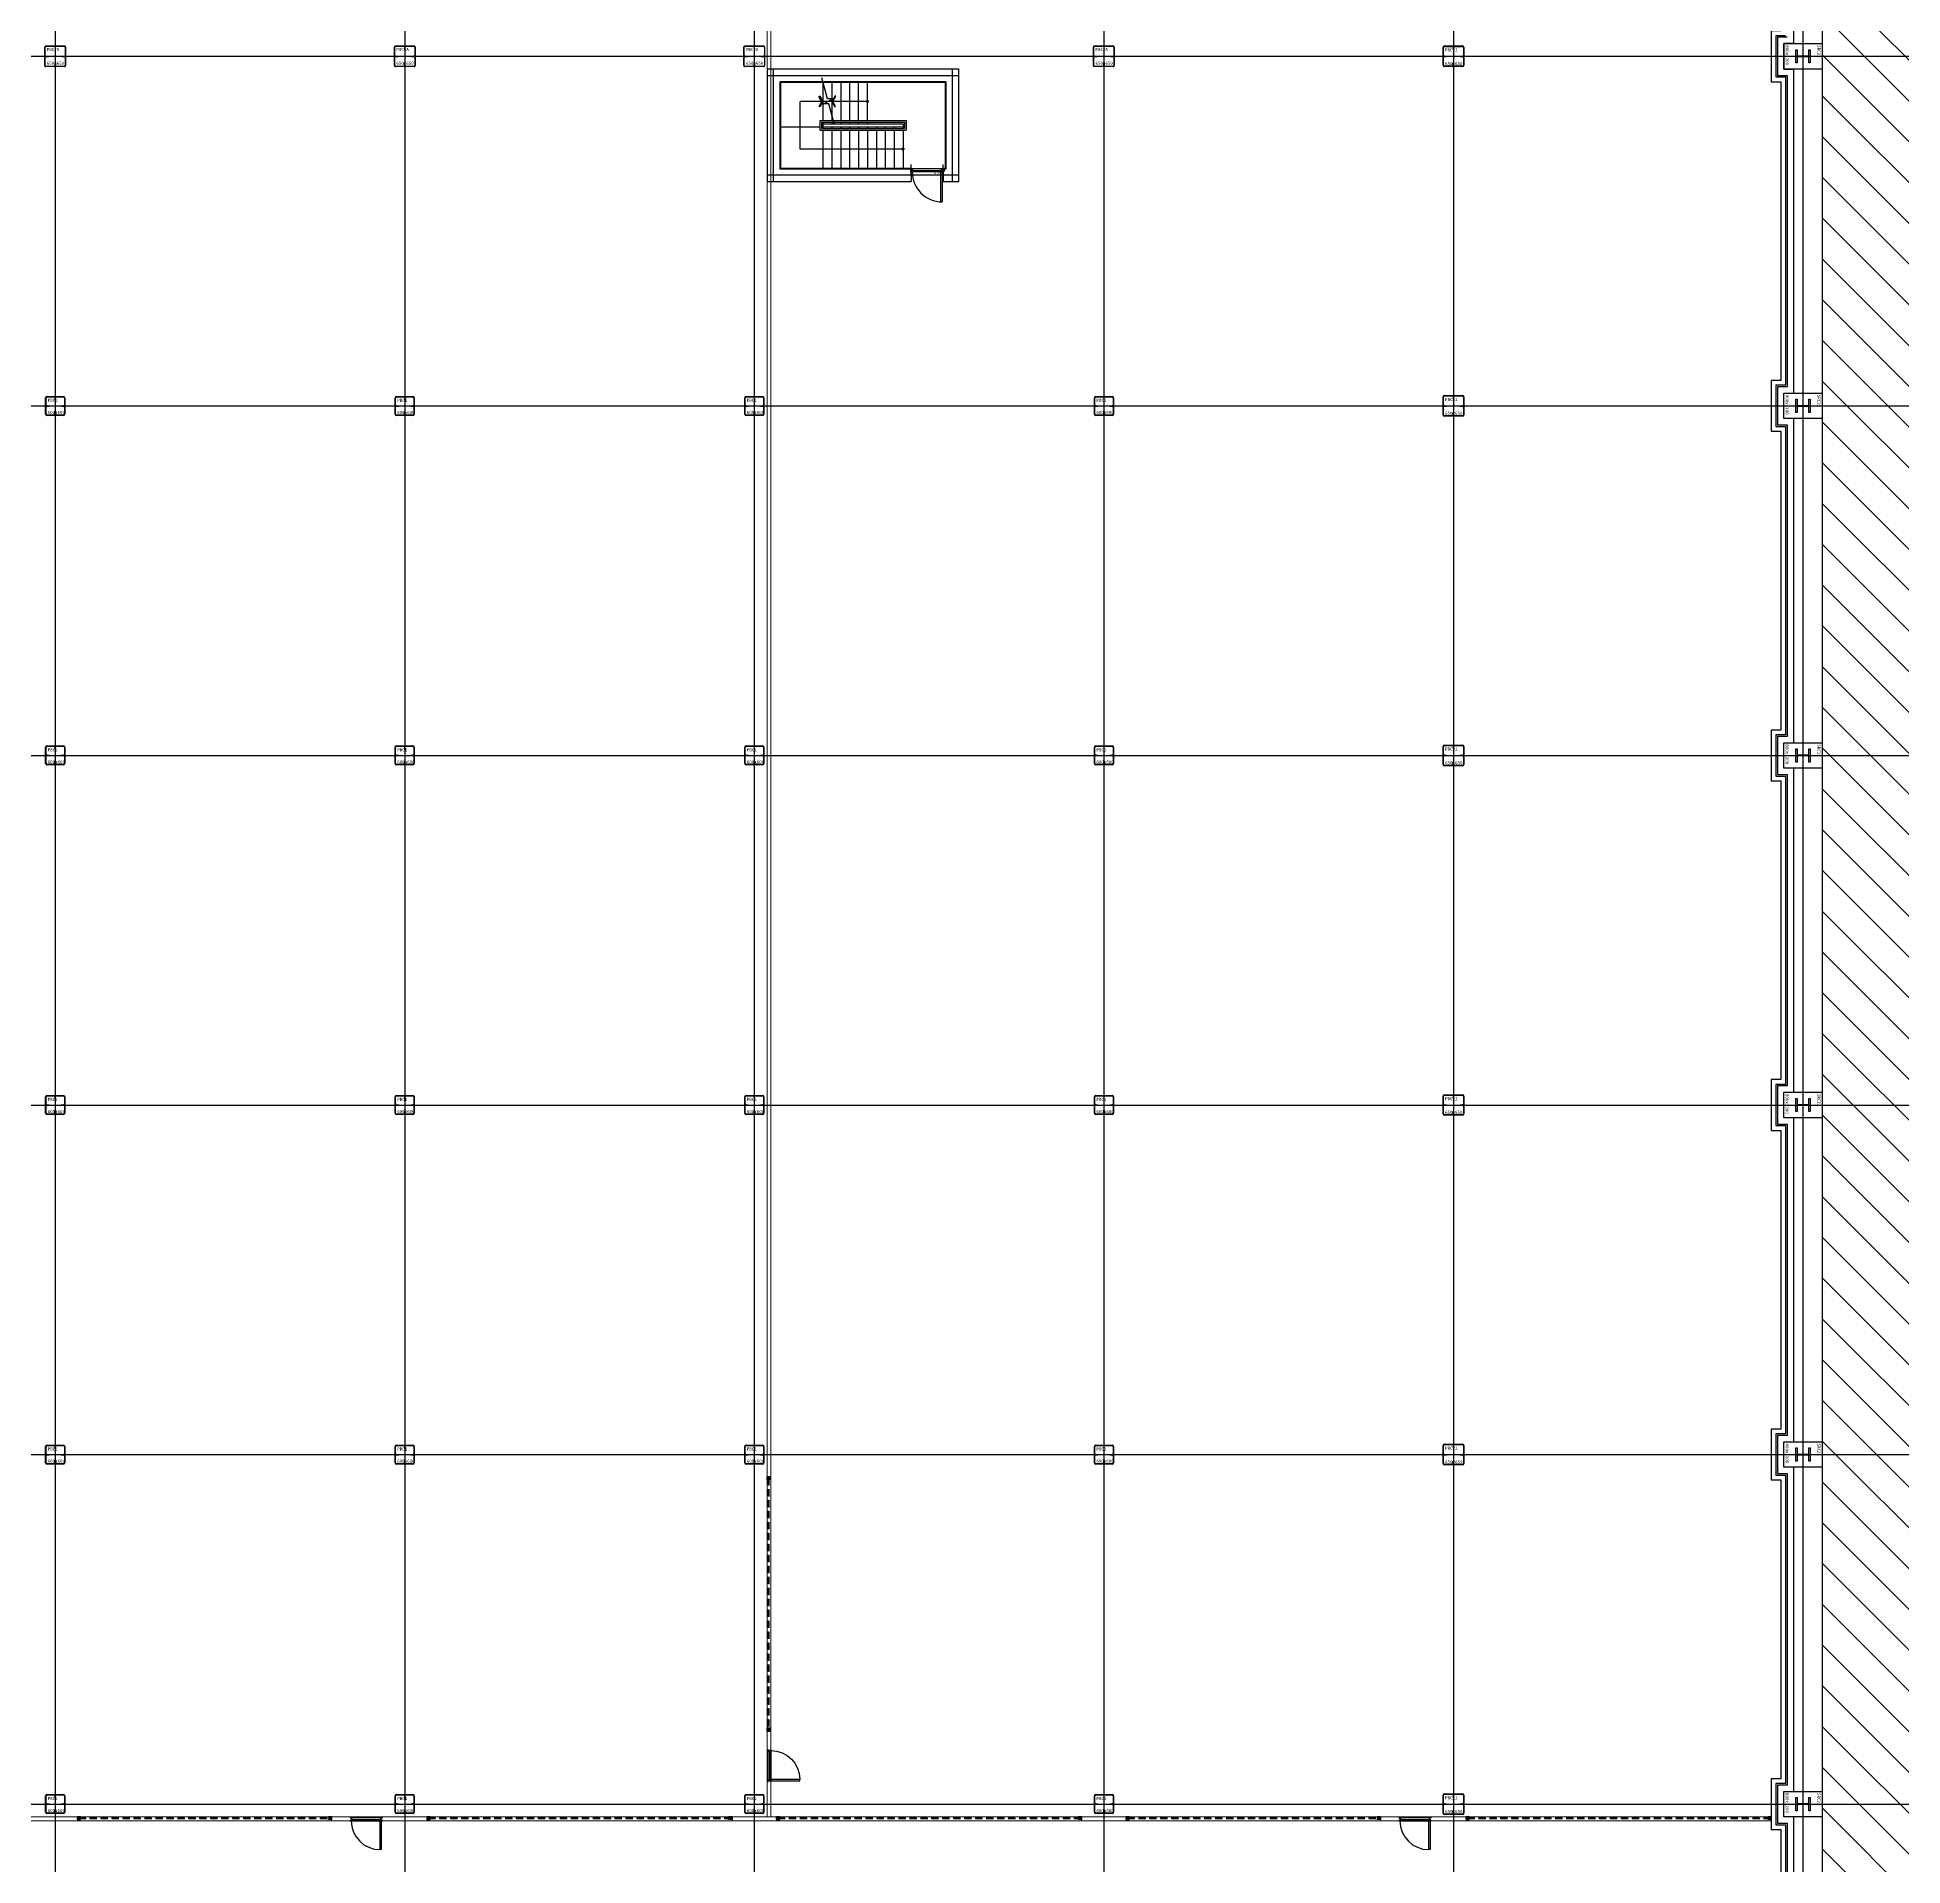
# Model space of a CAD drawing. Extents: x 152195838 to 160350639, y 364657247 to 370318102.
# Drawn here: x 158056385 to 158115084, y 365003094 to 365060630 of the extents above; entities that cross this region are included whole.
import ezdxf
from ezdxf.enums import TextEntityAlignment as Align

# ---------------------------------------------------------------- set-up
doc = ezdxf.new("R2010")
doc.units = 0
doc.header["$MEASUREMENT"] = 0
for name, pattern in [('CEN', [63, 60, -1, 1, -1]), ('DASHED', [0.75, 0.5, -0.25]), ('HID', [2.3, 1.5, -0.8]), ('지하1층평면도_$0$CEN', [62, 60, -1, 0, -1])]:
    doc.linetypes.add(name, pattern=pattern)
doc.layers.get('0').update_dxf_attribs({"linetype": 'CONTINUOUS'})
doc.layers.get('Defpoints').update_dxf_attribs({"linetype": 'CONTINUOUS'})
doc.layers.add('!WORK', color=150, linetype='CONTINUOUS', plot=False)
doc.layers.add('DEFPOINT', color=135, linetype='CONTINUOUS', plot=False)
for name, color, linetype in [('0-신축', 1, 'CONTINUOUS'), ('4A.TEC CEN 보조1', 14, 'CEN'), ('4A.TEC DOOR', 4, 'CONTINUOUS'), ('4A.TEC ELE 4', 9, 'CONTINUOUS'), ('4A.TEC IND', 7, 'CONTINUOUS'), ('4A.TEC OPEN', 9, 'HID'), ('4A.TEC 마감선 2', 5, 'CONTINUOUS'), ('4A.TEC 벽체 1', 2, 'CONTINUOUS'), ('4A.TEC 벽체 2', 3, 'CONTINUOUS'), ('4A.TEC 벽체 4', 7, 'CONTINUOUS'), ('A-DOOR', 4, 'CONTINUOUS'), ('A-DOOR-C', 1, 'CONTINUOUS'), ('A-DOOR-FIN', 8, 'CONTINUOUS'), ('A-DOOR1', 4, 'CONTINUOUS'), ('A-DOOR2_CpON', 8, 'CONTINUOUS'), ('A-ETC', 5, 'CONTINUOUS'), ('COL', 2, 'CONTINUOUS'), ('H-Beam', 4, 'CONTINUOUS'), ('INSULATION', 254, '지하1층평면도_$0$CEN'), ('main-sec$0$㈜SE&C 해치 1', 250, 'CONTINUOUS'), ('P-BOX', 3, 'CONTINUOUS')]:
    doc.layers.add(name, color=color, linetype=linetype)
doc.styles.add('돋움', font='')
doc.styles.add('돋움체', font='')
doc.styles.get('돋움').set_extended_font_data('DotumChe')
doc.styles.get('돋움체').set_extended_font_data('DotumChe')

# ---------------------------------------------------------------- blocks, each defined once
blk = doc.blocks.new('zw$4FF5')
at = {"layer": '4A.TEC OPEN', "ltscale": 150}
for p, q in [((72, 9754), (72, 246)), ((98, 9760), (98, 240))]:
    blk.add_line(p, q, dxfattribs=at)
at = {"layer": '4A.TEC 벽체 4', "color": 251, "lineweight": 0, "ltscale": 15}
for p, q in [((125, 9800), (0, 9800)), ((125, 200), (0, 200))]:
    blk.add_line(p, q, dxfattribs=at)
at = {"layer": '4A.TEC 벽체 4'}
for p, q in [((45, 9800), (45, 9700)), ((48, 9800), (45, 9800)), ((125, 9800), (45, 9800)), ((45, 9800), (45, 9797)), ((45, 9700), (67, 9700)), ((48, 9703), (48, 9797)), ((48, 9797), (122, 9797)), ((64, 9703), (48, 9703)), ((50, 9705), (50, 9795)), ((50, 9795), (69, 9795)), ((62, 9705), (50, 9705)), ((62, 9781), (108, 9781)), ((62, 9722), (62, 9781)), ((62, 9781), (108, 9781)), ((62, 9705), (62, 9781)), ((106, 9779), (64, 9779)), ((64, 9779), (64, 9703)), ((67, 9776), (103, 9776)), ((67, 9700), (67, 9776)), ((85, 9760), (72, 9754)), ((98, 9748), (72, 9748)), ((85, 9760), (98, 9760)), ((120, 9795), (101, 9795)), ((103, 9776), (103, 9700)), ((103, 9700), (125, 9700)), ((106, 9703), (106, 9779)), ((122, 9703), (106, 9703)), ((108, 9781), (108, 9722)), ((108, 9705), (108, 9781)), ((108, 9705), (120, 9705)), ((120, 9705), (120, 9795)), ((122, 9703), (122, 9797)), ((125, 9800), (125, 9700)), ((45, 200), (45, 300)), ((45, 300), (67, 300)), ((48, 200), (45, 200)), ((125, 200), (45, 200)), ((48, 297), (48, 203)), ((64, 297), (48, 297)), ((48, 203), (122, 203)), ((50, 295), (50, 205)), ((62, 295), (50, 295)), ((50, 205), (69, 205)), ((62, 295), (62, 219)), ((62, 278), (62, 219)), ((62, 219), (108, 219)), ((62, 219), (108, 219)), ((64, 221), (64, 297)), ((106, 221), (64, 221)), ((67, 300), (67, 224)), ((67, 224), (103, 224)), ((98, 252), (72, 252)), ((85, 240), (72, 246)), ((85, 240), (98, 240)), ((120, 205), (101, 205)), ((103, 224), (103, 300)), ((103, 300), (125, 300)), ((106, 297), (106, 221)), ((122, 297), (106, 297)), ((108, 295), (108, 219)), ((108, 295), (120, 295)), ((108, 219), (108, 278)), ((120, 295), (120, 205)), ((122, 297), (122, 203)), ((125, 200), (125, 300)), ((125, 200), (125, 203))]:
    blk.add_line(p, q, dxfattribs=at)
blk = doc.blocks.new('KD FSD1000(0815)')
at = {"layer": '4A.TEC DOOR'}
for p, q in [((-10, 0), (0, 0)), ((973, 0), (27, 0)), ((1000, 0), (1010, 0)), ((-10, -100), (0, -100)), ((973, -45), (27, -45)), ((973, -100), (27, -100)), ((1000, -100), (1010, -100))]:
    blk.add_line(p, q, dxfattribs=at)
blk.add_lwpolyline([(27, 906), (67, 906), (67, 0), (27, 0), (27, 906)], close=True, dxfattribs=at)
for points in [[(0, -20), (0, 0), (27, 0), (27, -45), (42, -45), (42, -70), (27, -100), (0, -100), (0, -80), (2, -80), (2, -98), (26, -98), (40, -70), (40, -47), (25, -47), (25, -2), (2, -2), (2, -20), (0, -20)], [(1000, -20), (1000, 0), (973, 0), (973, -45), (958, -45), (958, -70), (973, -100), (1000, -100), (1000, -80), (998, -80), (998, -98), (974, -98), (960, -70), (960, -47), (975, -47), (975, -2), (998, -2), (998, -20), (1000, -20)]]:
    blk.add_lwpolyline(points, dxfattribs=at)
at = {"layer": '4A.TEC DOOR', "color": 9}
blk.add_arc((67, 0), 906, 0, 90, dxfattribs=at)
blk = doc.blocks.new('a7q')
at = {"layer": '4A.TEC OPEN', "ltscale": 150}
for p, q in [((788157, -3738483), (796077, -3738483)), ((788163, -3738509), (796071, -3738509))]:
    blk.add_line(p, q, dxfattribs=at)
at = {"layer": '4A.TEC 벽체 4'}
for p, q in [((788117, -3738456), (788217, -3738456)), ((788117, -3738456), (788117, -3738536)), ((788117, -3738534), (788117, -3738536)), ((788117, -3738536), (788217, -3738536)), ((788117, -3738536), (788120, -3738536)), ((788120, -3738534), (788120, -3738459)), ((788215, -3738459), (788120, -3738459)), ((788215, -3738534), (788120, -3738534)), ((788122, -3738461), (788122, -3738480)), ((788212, -3738461), (788122, -3738461)), ((788122, -3738531), (788122, -3738512)), ((788212, -3738531), (788122, -3738531)), ((788136, -3738519), (788136, -3738473)), ((788136, -3738473), (788195, -3738473)), ((788136, -3738519), (788136, -3738473)), ((788212, -3738473), (788136, -3738473)), ((788195, -3738519), (788136, -3738519)), ((788212, -3738519), (788136, -3738519)), ((788138, -3738476), (788138, -3738517)), ((788215, -3738476), (788138, -3738476)), ((788138, -3738517), (788215, -3738517)), ((788141, -3738515), (788141, -3738478)), ((788141, -3738478), (788217, -3738478)), ((788217, -3738515), (788141, -3738515)), ((788157, -3738496), (788157, -3738483)), ((788157, -3738496), (788163, -3738509)), ((788169, -3738483), (788169, -3738509)), ((788212, -3738473), (788212, -3738461)), ((788212, -3738519), (788212, -3738531)), ((788215, -3738459), (788215, -3738476)), ((788215, -3738517), (788215, -3738534)), ((788217, -3738478), (788217, -3738456)), ((788217, -3738536), (788217, -3738514)), ((796017, -3738478), (796017, -3738456)), ((796117, -3738456), (796017, -3738456)), ((796094, -3738478), (796017, -3738478)), ((796017, -3738536), (796017, -3738514)), ((796017, -3738515), (796094, -3738515)), ((796117, -3738536), (796017, -3738536)), ((796020, -3738459), (796020, -3738476)), ((796020, -3738459), (796115, -3738459)), ((796020, -3738476), (796096, -3738476)), ((796020, -3738517), (796020, -3738534)), ((796096, -3738517), (796020, -3738517)), ((796020, -3738534), (796115, -3738534)), ((796022, -3738473), (796022, -3738461)), ((796022, -3738461), (796112, -3738461)), ((796022, -3738473), (796098, -3738473)), ((796022, -3738519), (796022, -3738531)), ((796022, -3738519), (796098, -3738519)), ((796022, -3738531), (796112, -3738531)), ((796098, -3738473), (796039, -3738473)), ((796039, -3738519), (796098, -3738519)), ((796066, -3738483), (796066, -3738509)), ((796077, -3738496), (796071, -3738509)), ((796077, -3738496), (796077, -3738483)), ((796094, -3738515), (796094, -3738478)), ((796096, -3738476), (796096, -3738517)), ((796098, -3738519), (796098, -3738473)), ((796098, -3738519), (796098, -3738473)), ((796112, -3738461), (796112, -3738480)), ((796112, -3738531), (796112, -3738512)), ((796117, -3738456), (796115, -3738456)), ((796115, -3738534), (796115, -3738459)), ((796117, -3738456), (796117, -3738536)), ((796117, -3738534), (796117, -3738536))]:
    blk.add_line(p, q, dxfattribs=at)
at = {"layer": '4A.TEC 벽체 4', "color": 251, "lineweight": 0, "ltscale": 15}
for p, q in [((788117, -3738456), (788117, -3738581)), ((796117, -3738456), (796117, -3738581))]:
    blk.add_line(p, q, dxfattribs=at)
at = {"layer": '4A.TEC DOOR', "rotation": 180}
blk.add_blockref('KD FSD1000(0815)', (797707, -3738581), dxfattribs=at)
blk = doc.blocks.new('A$C4D7A5D56')
at = {"layer": '!WORK', "linetype": 'Continuous'}
for p, q in [((809, 1030), (1171, 1030)), ((809, 30), (1171, 30))]:
    blk.add_line(p, q, dxfattribs=at)
at = {"layer": 'A-DOOR'}
for points in [[(940, 1000), (980, 1000), (980, 985), (1040, 985), (1040, 1000), (1040, 1000), (1040, 1030), (940, 1030)], [(1040, 30), (940, 30), (940, 60), (980, 60), (980, 75), (1040, 75), (1040, 60), (1040, 60)]]:
    blk.add_lwpolyline(points, close=True, dxfattribs=at)
at = {"layer": 'A-DOOR-C'}
blk.add_arc((940, 60), 940, 90, 180, dxfattribs=at)
at = {"layer": 'A-DOOR-FIN'}
for p, q in [((940, 60), (940, 1000)), ((980, 75), (980, 985)), ((1040, 60), (1040, 1000)), ((1040, 75), (1040, 985))]:
    blk.add_line(p, q, dxfattribs=at)
at = {"layer": 'A-DOOR1'}
blk.add_lwpolyline([(0, 60), (0, 100), (940, 100), (940, 60)], close=True, dxfattribs=at)
at = {"layer": 'A-DOOR2_CpON', "linetype": 'Continuous'}
blk.add_line((940, 60), (940, 1000), dxfattribs=at)
at = {"layer": 'A-ETC'}
for p, q in [((1020, 1060), (960, 1060)), ((960, 1060), (960, 1030)), ((1020, 0), (960, 0))]:
    blk.add_line(p, q, dxfattribs=at)
at = {"layer": '!WORK', "style": '돋움'}
blk.add_text('1000 FSD', height=35, rotation=90, dxfattribs=at).set_placement((898, 113), align=Align.MIDDLE_LEFT)
blk = doc.blocks.new('A$C111325cc')
at = {"layer": 'DEFPOINT'}
for p, q in [((193276, 244000), (193276, 0)), ((204276, 244000), (204276, 0)), ((215276, 244000), (215276, 0)), ((226276, 244000), (226276, 0)), ((237276, 244000), (237276, 0)), ((248276, 244000), (248276, 0)), ((0, 163063), (324969, 163063)), ((0, 152063), (324969, 152063)), ((0, 141063), (324969, 141063)), ((0, 130063), (324969, 130063)), ((0, 119063), (324969, 119063)), ((0, 108063), (324969, 108063))]:
    blk.add_line(p, q, dxfattribs=at)
blk = doc.blocks.new('PBC1(B1F~1F)')
at = {"layer": 'P-BOX', "ltscale": 50}
h = blk.add_hatch(color=3, dxfattribs=at)
h.dxf.hatch_style = 1
h.paths.add_polyline_path([(100, 436), (100, 394), (142, 394, -0.414214)])
h.paths.add_polyline_path([(700, 406), (658, 406, -0.414214), (700, 364)])
at = {"layer": 'Defpoints', "color": 1, "ltscale": 50}
for p, q in [((400, 800), (400, 0)), ((0, 400), (800, 400))]:
    blk.add_line(p, q, dxfattribs=at)
at = {"layer": 'P-BOX', "color": 3, "ltscale": 50}
for p, q in [((394, 688), (394, 578)), ((406, 578), (406, 688)), ((100, 394), (210, 394)), ((142, 406), (210, 406)), ((210, 406), (210, 394)), ((394, 578), (406, 578)), ((394, 112), (394, 222)), ((394, 222), (406, 222)), ((406, 222), (406, 112)), ((590, 406), (700, 406)), ((590, 406), (590, 394)), ((590, 394), (658, 394))]:
    blk.add_line(p, q, dxfattribs=at)
for points in [[(100, 142), (100, 658)], [(112, 436), (112, 658)], [(142, 700), (658, 700)], [(142, 688), (658, 688)], [(688, 658), (688, 406)], [(700, 658), (700, 142)], [(112, 142), (112, 394)], [(112, 394), (137, 394), (137, 385), (112, 385), (112, 394)], [(658, 112), (142, 112)], [(658, 100), (142, 100)], [(663, 415), (688, 415), (688, 406), (663, 406), (663, 415)], [(688, 364), (688, 142)]]:
    blk.add_lwpolyline(points, dxfattribs=at)
for centre, radius, start, end in [((142, 658), 42, 90, 180), ((142, 658), 30, 90, 180), ((658, 658), 42, 0, 90), ((658, 658), 30, 0, 90), ((142, 436), 42, 180, 270), ((142, 142), 42, 180, 270), ((142, 436), 30, 180, 270), ((142, 142), 30, 180, 270), ((658, 364), 42, 0, 90), ((658, 364), 30, 0, 90), ((658, 142), 42, 270, 0), ((658, 142), 30, 270, 0)]:
    blk.add_arc(centre, radius, start, end, dxfattribs=at)
at = {"layer": 'DEFPOINT', "style": '돋움체'}
for s, p in [('PBC1', (164, 527)), ('600x600', (163, 146))]:
    blk.add_text(s, height=100, dxfattribs=at).set_placement(p)
blk = doc.blocks.new('SRC22(B1~1F)')
at = {"layer": 'COL', "ltscale": 5}
blk.add_lwpolyline([(0, 1200), (800, 1200), (800, 0), (0, 0)], close=True, dxfattribs=at)
at = {"layer": 'H-Beam'}
blk.add_lwpolyline([(363, 421, 0.414214), (385, 443), (385, 757, 0.414214), (363, 779), (191, 779), (191, 829), (608, 829), (608, 779), (437, 779, 0.414214), (415, 757), (415, 443, 0.414214), (437, 421), (608, 421), (608, 371), (191, 371), (191, 421)], format="xyb", close=True, dxfattribs=at)
at = {"layer": 'DEFPOINT', "style": '돋움체'}
for s, p in [('SRC22', (50, 1052)), ('800x1200', (50, 50))]:
    blk.add_text(s, height=100, dxfattribs=at).set_placement(p)
blk = doc.blocks.new('PBC21(B1F~1F)')
at = {"layer": 'P-BOX'}
h = blk.add_hatch(color=3, dxfattribs=at)
h.dxf.hatch_style = 1
h.paths.add_polyline_path([(100, 461), (100, 419), (142, 419, -0.414214)])
h.paths.add_polyline_path([(750, 389), (750, 431), (708, 431, -0.414214)])
at = {"layer": 'Defpoints', "color": 1, "ltscale": 50}
for p, q in [((425, 900), (425, 0)), ((0, 425), (850, 425))]:
    blk.add_line(p, q, dxfattribs=at)
at = {"layer": 'P-BOX', "color": 3, "ltscale": 50}
for p, q in [((419, 738), (419, 628)), ((419, 628), (431, 628)), ((431, 628), (431, 738)), ((100, 419), (210, 419)), ((142, 431), (210, 431)), ((210, 431), (210, 419)), ((419, 112), (419, 222)), ((419, 222), (431, 222)), ((431, 222), (431, 112)), ((640, 431), (750, 431)), ((640, 431), (640, 419)), ((640, 419), (708, 419))]:
    blk.add_line(p, q, dxfattribs=at)
for points in [[(100, 142), (100, 708)], [(112, 461), (112, 708)], [(142, 750), (708, 750)], [(142, 738), (708, 738)], [(738, 708), (738, 431)], [(750, 708), (750, 142)], [(112, 142), (112, 419)], [(112, 419), (137, 419), (137, 410), (112, 410), (112, 419)], [(708, 112), (142, 112)], [(708, 100), (142, 100)], [(713, 440), (738, 440), (738, 431), (713, 431), (713, 440)], [(738, 389), (738, 142)]]:
    blk.add_lwpolyline(points, dxfattribs=at)
for centre, radius, start, end in [((142, 708), 42, 90, 180), ((142, 708), 30, 90, 180), ((708, 708), 42, 0, 90), ((708, 708), 30, 0, 90), ((142, 461), 42, 180, 270), ((142, 142), 42, 180, 270), ((142, 461), 30, 180, 270), ((142, 142), 30, 180, 270), ((708, 389), 42, 0, 90), ((708, 389), 30, 0, 90), ((708, 142), 42, 270, 0), ((708, 142), 30, 270, 0)]:
    blk.add_arc(centre, radius, start, end, dxfattribs=at)
at = {"layer": 'DEFPOINT', "style": '돋움체'}
for s, p in [('PBC21', (164, 577)), ('650x650', (163, 146))]:
    blk.add_text(s, height=100, dxfattribs=at).set_placement(p)
blk = doc.blocks.new('PBC2A(B1F~1F)')
at = {"layer": 'P-BOX'}
h = blk.add_hatch(color=256, dxfattribs=at)
h.dxf.hatch_style = 1
h.paths.add_polyline_path([(132, 420, -0.414214), (100, 452), (100, 420)])
h = blk.add_hatch(color=256, dxfattribs=at)
h.dxf.hatch_style = 1
h.paths.add_polyline_path([(750, 430), (718, 430, -0.414214), (750, 398)])
at = {"layer": 'Defpoints', "color": 1, "ltscale": 50}
for p, q in [((425, 850), (425, 0)), ((0, 425), (850, 425))]:
    blk.add_line(p, q, dxfattribs=at)
at = {"layer": 'P-BOX', "color": 3, "ltscale": 50}
for p, q in [((420, 741), (420, 631)), ((420, 631), (430, 631)), ((430, 631), (430, 741)), ((100, 420), (210, 420)), ((132, 430), (210, 430)), ((210, 430), (210, 420)), ((420, 109), (420, 219)), ((420, 219), (430, 219)), ((430, 219), (430, 109)), ((640, 430), (750, 430)), ((640, 430), (640, 420)), ((640, 420), (718, 420))]:
    blk.add_line(p, q, dxfattribs=at)
for points in [[(100, 132), (100, 718)], [(109, 452), (109, 718)], [(132, 750), (718, 750)], [(132, 741), (718, 741)], [(741, 718), (741, 430)], [(750, 718), (750, 132)], [(109, 132), (109, 420)], [(109, 420), (134, 420), (134, 412), (109, 412), (109, 420)], [(718, 109), (132, 109)], [(718, 100), (132, 100)], [(716, 438), (741, 438), (741, 430), (716, 430), (716, 438)], [(741, 398), (741, 132)]]:
    blk.add_lwpolyline(points, dxfattribs=at)
for centre, radius, start, end in [((132, 718), 31.5, 90, 180), ((132, 718), 22.5, 90, 180), ((718, 718), 31.5, 0, 90), ((718, 718), 22.5, 0, 90), ((132, 452), 31.5, 180, 270), ((132, 132), 31.5, 180, 270), ((132, 452), 22.5, 180, 270), ((132, 132), 22.5, 180, 270), ((718, 398), 31.5, 0, 90), ((718, 398), 22.5, 0, 90), ((718, 132), 31.5, 270, 0), ((718, 132), 22.5, 270, 0)]:
    blk.add_arc(centre, radius, start, end, dxfattribs=at)
at = {"layer": 'DEFPOINT', "style": '돋움체'}
for s, p in [('PBC2A', (160, 592)), ('650x650', (160, 160))]:
    blk.add_text(s, height=100, dxfattribs=at).set_placement(p)
blk = doc.blocks.new('B1F~1FCOL')
at = {"layer": 'P-BOX', "linetype": 'DASHED'}
for name, p in [('PBC2A(B1F~1F)', (57075, 77075)), ('PBC2A(B1F~1F)', (68075, 77075)), ('PBC2A(B1F~1F)', (79075, 77075)), ('PBC2A(B1F~1F)', (90075, 77075)), ('PBC21(B1F~1F)', (101075, 77075)), ('PBC21(B1F~1F)', (101075, 66075)), ('PBC1(B1F~1F)', (57100, 66100)), ('PBC1(B1F~1F)', (68100, 66100)), ('PBC1(B1F~1F)', (79100, 66100)), ('PBC1(B1F~1F)', (90100, 66100)), ('PBC1(B1F~1F)', (57100, 55100)), ('PBC1(B1F~1F)', (68100, 55100)), ('PBC1(B1F~1F)', (79100, 55100)), ('PBC1(B1F~1F)', (90100, 55100)), ('PBC21(B1F~1F)', (101075, 55075)), ('PBC1(B1F~1F)', (57100, 44100)), ('PBC1(B1F~1F)', (68100, 44100)), ('PBC1(B1F~1F)', (79100, 44100)), ('PBC1(B1F~1F)', (90100, 44100)), ('PBC21(B1F~1F)', (101075, 44075)), ('PBC1(B1F~1F)', (57100, 33100)), ('PBC1(B1F~1F)', (68100, 33100)), ('PBC1(B1F~1F)', (79100, 33100)), ('PBC1(B1F~1F)', (90100, 33100)), ('PBC21(B1F~1F)', (101075, 33075)), ('PBC1(B1F~1F)', (57100, 22100)), ('PBC1(B1F~1F)', (68100, 22100)), ('PBC1(B1F~1F)', (79100, 22100)), ('PBC1(B1F~1F)', (90100, 22100)), ('PBC21(B1F~1F)', (101075, 22075))]:
    blk.add_blockref(name, p, dxfattribs=at)
at = {"layer": 'P-BOX', "linetype": 'DASHED', "rotation": 270}
for p in [(111900, 77900), (111900, 66900), (111900, 55900), (111900, 44900), (111900, 33900), (111900, 22900)]:
    blk.add_blockref('SRC22(B1~1F)', p, dxfattribs=at)

msp = doc.modelspace()

# ---------------------------------------------------------------- hatches: boundary and pattern name
at = {"layer": 'main-sec$0$㈜SE&C 해치 1'}
h = msp.add_hatch(dxfattribs=at)
h.set_pattern_fill('ANSI31', color=251, scale=285.714286, angle=270, style=0)
h.set_pattern_definition([(315, (167934299.2, 373642717), (641.446866, 641.446866), [])])
h.paths.add_polyline_path([(157999347.0046, 365077827.9747), (158064820.1396, 365079334.8445), (158084042.5442, 365082614.214), (158116300.9706, 365092461.5735), (158125878.9325, 365092105.9642), (158142062.2091, 365086751.0783), (158148111.4764, 365084753.4938), (158151823.7159, 364928876.8543), (158130998.2248, 364927732.8969), (158113187.2422, 364933748.3889), (158104865.6224, 364932705.433), (158091390.749, 364932398.6433), (158084478.053, 364930900.6176), (158083506.2498, 364943437.5409), (158083490.7931, 364943636.9427), (158083351.6828, 364945431.5592), (158083336.2262, 364945630.961), (158088998.9115, 364945869.3058), (158112547.0046, 364947895.2747), (158112547.0046, 364982431.8958), (158112547.0046, 364982506.8958), (158112547.0046, 364983031.8958), (158112547.0046, 365071631.8958), (157999347.0046, 365071631.8958)])

# ---------------------------------------------------------------- linework, layer by layer
at = {"color": 2}
for p, q in [((158112547.0046, 365071631.8958), (158112547.0046, 364982431.8958)), ((158111647.0046, 365070631.8958), (158111647.0046, 365060431.8958)), ((158111647.0046, 365059631.8958), (158111647.0046, 365049431.8958)), ((158111647.0046, 365048631.8958), (158111647.0046, 365038431.8958)), ((158111647.0046, 365037631.8958), (158111647.0046, 365027431.8958)), ((158111647.0046, 365026631.8958), (158111647.0046, 365016431.8958)), ((158111647.0046, 365015631.8958), (158111647.0046, 365005431.8958)), ((158111647.0046, 365004631.8958), (158111647.0046, 364994431.8958))]:
    msp.add_line(p, q, dxfattribs=at)
at = {"flags": 128}
msp.add_lwpolyline([(158111647.0046, 365060431.8958), (158111347.0046, 365060431.8958), (158111347.0046, 365059631.8958), (158111647.0046, 365059631.8958)], dxfattribs=at)
at = {"layer": '4A.TEC CEN 보조1'}
for p, q in [((158079347.0046, 365059431.8958), (158085387.0046, 365059431.8958)), ((158079547.0046, 365056091.8958), (158079547.0046, 365059631.8958)), ((158085187.0046, 365056091.8958), (158085187.0046, 365059631.8958)), ((158085387.0046, 365056291.8958), (158079347.0046, 365056291.8958))]:
    msp.add_line(p, q, dxfattribs=at)
at = {"layer": '4A.TEC ELE 4', "color": 8, "ltscale": 0.3}
for p, q in [((158081107.0046, 365059211.8958), (158081107.0046, 365058011.8958)), ((158081387.0046, 365059211.8958), (158081387.0046, 365058011.8958)), ((158081387.0046, 365059211.8958), (158081387.0046, 365058011.8958)), ((158081667.0046, 365059211.8958), (158081667.0046, 365058011.8958)), ((158082227.0046, 365058011.8958), (158082227.0046, 365059211.8958)), ((158082507.0046, 365058011.8958), (158082507.0046, 365059211.8958)), ((158081007.0046, 365058011.8958), (158081007.0046, 365057711.8958)), ((158081007.0046, 365058011.8958), (158083727.0046, 365058011.8958)), ((158081057.0046, 365057961.8958), (158081057.0046, 365057761.8958)), ((158081057.0046, 365057961.8958), (158083677.0046, 365057961.8958)), ((158081107.0046, 365057961.8958), (158081107.0046, 365057911.8958)), ((158081107.0046, 365057961.8958), (158081107.0046, 365057761.8958)), ((158081107.0046, 365057911.8958), (158083627.0046, 365057911.8958)), ((158081387.0046, 365057961.8958), (158081387.0046, 365057911.8958)), ((158081387.0046, 365057961.8958), (158081387.0046, 365057911.8958)), ((158081667.0046, 365057961.8958), (158081667.0046, 365057911.8958)), ((158083627.0046, 365057911.8958), (158083627.0046, 365057761.8958)), ((158083677.0046, 365057961.8958), (158083677.0046, 365057761.8958)), ((158083727.0046, 365058011.8958), (158083727.0046, 365057711.8958)), ((158079767.0046, 365057811.8958), (158081007.0046, 365057811.8958)), ((158081007.0046, 365057711.8958), (158083727.0046, 365057711.8958)), ((158081057.0046, 365057811.8958), (158083627.0046, 365057811.8958)), ((158081057.0046, 365057761.8958), (158083677.0046, 365057761.8958)), ((158081107.0046, 365057811.8958), (158081107.0046, 365057761.8958)), ((158081107.0046, 365057711.8958), (158081107.0046, 365056511.8958)), ((158081387.0046, 365057811.8958), (158081387.0046, 365057761.8958)), ((158081387.0046, 365057811.8958), (158081387.0046, 365057761.8958)), ((158081387.0046, 365057711.8958), (158081387.0046, 365056511.8958)), ((158081387.0046, 365057711.8958), (158081387.0046, 365056511.8958)), ((158081667.0046, 365057811.8958), (158081667.0046, 365057761.8958)), ((158081667.0046, 365057711.8958), (158081667.0046, 365056511.8958)), ((158081947.0046, 365057711.8958), (158081947.0046, 365056511.8958)), ((158082227.0046, 365057711.8958), (158082227.0046, 365056511.8958)), ((158082507.0046, 365057711.8958), (158082507.0046, 365056511.8958)), ((158082787.0046, 365057811.8958), (158082787.0046, 365057761.8958)), ((158082787.0046, 365057711.8958), (158082787.0046, 365056511.8958)), ((158083067.0046, 365057811.8958), (158083067.0046, 365057761.8958)), ((158083067.0046, 365057711.8958), (158083067.0046, 365056511.8958)), ((158083347.0046, 365057811.8958), (158083347.0046, 365057761.8958)), ((158083347.0046, 365057711.8958), (158083347.0046, 365056511.8958)), ((158083627.0046, 365057711.8958), (158083627.0046, 365056511.8958))]:
    msp.add_line(p, q, dxfattribs=at)
at = {"layer": '4A.TEC ELE 4', "color": 8}
for p, q in [((158081947.0046, 365059211.8958), (158081947.0046, 365058011.8958)), ((158082227.0046, 365057911.8958), (158082227.0046, 365057961.8958)), ((158082227.0046, 365057811.8958), (158082227.0046, 365057761.8958))]:
    msp.add_line(p, q, dxfattribs=at)
at = {"layer": '4A.TEC ELE 4', "color": 8, "ltscale": 0.02}
for p, q in [((158081947.0046, 365057961.8958), (158081947.0046, 365057911.8958)), ((158081947.0046, 365057811.8958), (158081947.0046, 365057761.8958))]:
    msp.add_line(p, q, dxfattribs=at)
at = {"layer": '4A.TEC ELE 4', "color": 8, "ltscale": 0.2}
for p, q in [((158082507.0046, 365057911.8958), (158082507.0046, 365057961.8958)), ((158082507.0046, 365057811.8958), (158082507.0046, 365057761.8958))]:
    msp.add_line(p, q, dxfattribs=at)
at = {"layer": '4A.TEC ELE 4', "color": 8, "ltscale": 0.3}
msp.add_lwpolyline([(158081471.0206, 365057877.2221), (158081293.192, 365058540.8875), (158081137.9005, 365058540.8875), (158081406.8732, 365058696.179), (158081251.5817, 365058696.179), (158081074.4394, 365059357.2832)], dxfattribs=at)
at = {"layer": '4A.TEC IND', "color": 8}
for p, q in [((158082507.0046, 365058609.3948), (158080387.0046, 365058609.393)), ((158080387.0049, 365057112.6895), (158080387.0046, 365058609.393)), ((158083637.0049, 365057112.6924), (158080387.0049, 365057112.6895))]:
    msp.add_line(p, q, dxfattribs=at)
for points in [[(158081016.8068, 365058437.2831), (158080992.0276, 365058451.5894), (158081073.9656, 365058611.8958), (158080981.0647, 365058772.805), (158081005.8439, 365058787.1112), (158081107.0046, 365058611.8958)], [(158081478.6464, 365058439.7844), (158081503.4256, 365058454.0906), (158081421.4876, 365058614.397), (158081514.3885, 365058775.3062), (158081489.6093, 365058789.6125), (158081388.4487, 365058614.397)]]:
    msp.add_lwpolyline(points, close=True, dxfattribs=at)
at = {"layer": '4A.TEC IND', "const_width": 50}
for points in [[(158082482.0042, 365058613.602, -1), (158082532.0042, 365058613.602, -1)], [(158083602.0046, 365057114.3958, -1), (158083652.0046, 365057114.3958, -1)]]:
    msp.add_lwpolyline(points, format="xyb", close=True, dxfattribs=at)
at = {"layer": '4A.TEC 마감선 2'}
for p, q in [((158084967.0046, 365059211.8958), (158079767.0046, 365059211.8958)), ((158079767.0046, 365059211.8958), (158079767.0046, 365056511.8958)), ((158084967.0046, 365056511.8958), (158084967.0046, 365059211.8958)), ((158079767.0046, 365056511.8958), (158083887.0046, 365056511.8958)), ((158083887.0046, 365056491.8958), (158083887.0046, 365056511.8958)), ((158084887.0046, 365056511.8958), (158084887.0046, 365056491.8958)), ((158084887.0046, 365056511.8958), (158084967.0046, 365056511.8958))]:
    msp.add_line(p, q, dxfattribs=at)
at = {"layer": '4A.TEC 벽체 1'}
for p, q in [((158085387.0046, 365059631.8958), (158079347.0046, 365059631.8958)), ((158079347.0046, 365059631.8958), (158079347.0046, 365056091.8958)), ((158084987.0046, 365059231.8958), (158079747.0046, 365059231.8958)), ((158079747.0046, 365059231.8958), (158079747.0046, 365056491.8958)), ((158084987.0046, 365056491.8958), (158084987.0046, 365059231.8958)), ((158085387.0046, 365056091.8958), (158085387.0046, 365059631.8958)), ((158079747.0046, 365056491.8958), (158083887.0046, 365056491.8958)), ((158083887.0046, 365056491.8958), (158083887.0046, 365056091.8958)), ((158084887.0046, 365056491.8958), (158084887.0046, 365056091.8958)), ((158084887.0046, 365056491.8958), (158084987.0046, 365056491.8958)), ((158079347.0046, 365056091.8958), (158083887.0046, 365056091.8958)), ((158084887.0046, 365056091.8958), (158085387.0046, 365056091.8958))]:
    msp.add_line(p, q, dxfattribs=at)
at = {"layer": '4A.TEC 벽체 2', "linetype": 'Continuous'}
for points in [[(158111247.0046, 365060831.8958), (158110947.0046, 365060831.8958), (158110947.0046, 365059231.8958), (158111247.0046, 365059231.8958)], [(158111397.0046, 365060681.8958), (158111097.0046, 365060681.8958), (158111097.0046, 365059381.8958), (158111397.0046, 365059381.8958)], [(158111247.0046, 365059231.8958), (158111247.0046, 365049831.8958)], [(158111397.0046, 365059381.8958), (158111397.0046, 365049681.8958)], [(158111247.0046, 365049831.8958), (158110947.0046, 365049831.8958), (158110947.0046, 365048231.8958), (158111247.0046, 365048231.8958)], [(158111397.0046, 365049681.8958), (158111097.0046, 365049681.8958), (158111097.0046, 365048381.8958), (158111397.0046, 365048381.8958)], [(158111247.0046, 365048231.8958), (158111247.0046, 365038831.8958)], [(158111397.0046, 365048381.8958), (158111397.0046, 365038681.8958)], [(158111247.0046, 365038831.8958), (158110947.0046, 365038831.8958), (158110947.0046, 365037231.8958), (158111247.0046, 365037231.8958)], [(158111397.0046, 365038681.8958), (158111097.0046, 365038681.8958), (158111097.0046, 365037381.8958), (158111397.0046, 365037381.8958)], [(158111397.0046, 365037381.8958), (158111397.0046, 365027681.8958)], [(158111247.0046, 365037231.8958), (158111247.0046, 365027831.8958)], [(158111247.0046, 365027831.8958), (158110947.0046, 365027831.8958), (158110947.0046, 365026231.8958), (158111247.0046, 365026231.8958)], [(158111397.0046, 365027681.8958), (158111097.0046, 365027681.8958), (158111097.0046, 365026381.8958), (158111397.0046, 365026381.8958)], [(158111247.0046, 365026231.8958), (158111247.0046, 365016831.8958)], [(158111397.0046, 365026381.8958), (158111397.0046, 365016681.8958)], [(158111247.0046, 365016831.8958), (158110947.0046, 365016831.8958), (158110947.0046, 365015231.8958), (158111247.0046, 365015231.8958)], [(158111397.0046, 365016681.8958), (158111097.0046, 365016681.8958), (158111097.0046, 365015381.8958), (158111397.0046, 365015381.8958)], [(158111247.0046, 365015231.8958), (158111247.0046, 365005831.8958)], [(158111397.0046, 365015381.8958), (158111397.0046, 365005681.8958)], [(158111247.0046, 365005831.8958), (158110947.0046, 365005831.8958), (158110947.0046, 365004231.8958), (158111247.0046, 365004231.8958)], [(158111397.0046, 365005681.8958), (158111097.0046, 365005681.8958), (158111097.0046, 365004381.8958), (158111397.0046, 365004381.8958)], [(158111247.0046, 365004231.8958), (158111247.0046, 364994831.8958)], [(158111397.0046, 365004381.8958), (158111397.0046, 364994681.8958)]]:
    msp.add_lwpolyline(points, dxfattribs=at)
at = {"layer": '4A.TEC 벽체 4', "color": 251, "lineweight": 0, "ltscale": 15}
for p, q in [((158079347.0046, 365070331.8958), (158079347.0046, 365004631.8958)), ((158079472.0046, 365070331.8958), (158079472.0046, 365004631.8958)), ((158110947.0046, 365004631.8958), (157999422.0046, 365004631.8958)), ((158110947.0046, 365004506.8958), (157999422.0046, 365004506.8958))]:
    msp.add_line(p, q, dxfattribs=at)
at = {"layer": 'INSULATION', "linetype": 'Continuous'}
for points in [[(158111447.0046, 365060631.8958), (158111147.0046, 365060631.8958), (158111147.0046, 365059431.8958), (158111447.0046, 365059431.8958)], [(158111447.0046, 365059431.8958), (158111447.0046, 365049631.8958)], [(158111447.0046, 365049631.8958), (158111147.0046, 365049631.8958), (158111147.0046, 365048431.8958), (158111447.0046, 365048431.8958)], [(158111447.0046, 365048431.8958), (158111447.0046, 365038631.8958)], [(158111447.0046, 365038631.8958), (158111147.0046, 365038631.8958), (158111147.0046, 365037431.8958), (158111447.0046, 365037431.8958)], [(158111447.0046, 365037431.8958), (158111447.0046, 365027631.8958)], [(158111447.0046, 365027631.8958), (158111147.0046, 365027631.8958), (158111147.0046, 365026431.8958), (158111447.0046, 365026431.8958)], [(158111447.0046, 365026431.8958), (158111447.0046, 365016631.8958)], [(158111447.0046, 365016631.8958), (158111147.0046, 365016631.8958), (158111147.0046, 365015431.8958), (158111447.0046, 365015431.8958)], [(158111447.0046, 365015431.8958), (158111447.0046, 365005631.8958)], [(158111447.0046, 365005631.8958), (158111147.0046, 365005631.8958), (158111147.0046, 365004431.8958), (158111447.0046, 365004431.8958)], [(158111447.0046, 365004431.8958), (158111447.0046, 364994631.8958)]]:
    msp.add_lwpolyline(points, dxfattribs=at)

# ---------------------------------------------------------------- block references
at = {"layer": '0-신축', "rotation": 89.99999999999993}
for p in [(158078447.0046, 365004506.8958), (158089447.0046, 365004506.8958), (158111147.0046, 365004506.8958)]:
    msp.add_blockref('zw$4FF5', p, dxfattribs=at)
at = {"layer": '4A.TEC 벽체 1', "rotation": 90}
msp.add_blockref('A$C4D7A5D56', (158084917.0041, 365055451.8943), dxfattribs=at)
at = {"layer": '4A.TEC 벽체 1', "xscale": -1, "rotation": 89.99999999999997}
msp.add_blockref('a7q', (154340890.6664, 365803449.1353), dxfattribs=at)
at = {"layer": '4A.TEC 벽체 1'}
for p in [(157269529.765, 368743088.234), (157302529.765, 368743088.234)]:
    msp.add_blockref('a7q', p, dxfattribs=at)
at = {"layer": 'DEFPOINT'}
msp.add_blockref('A$C111325cc', (157863670.7413, 364896968.7328), dxfattribs=at)
at = {"layer": 'P-BOX', "linetype": 'DASHED'}
msp.add_blockref('B1F~1FCOL', (157999447.0046, 364982531.8958), dxfattribs=at)

doc.saveas('drawing.dxf')
